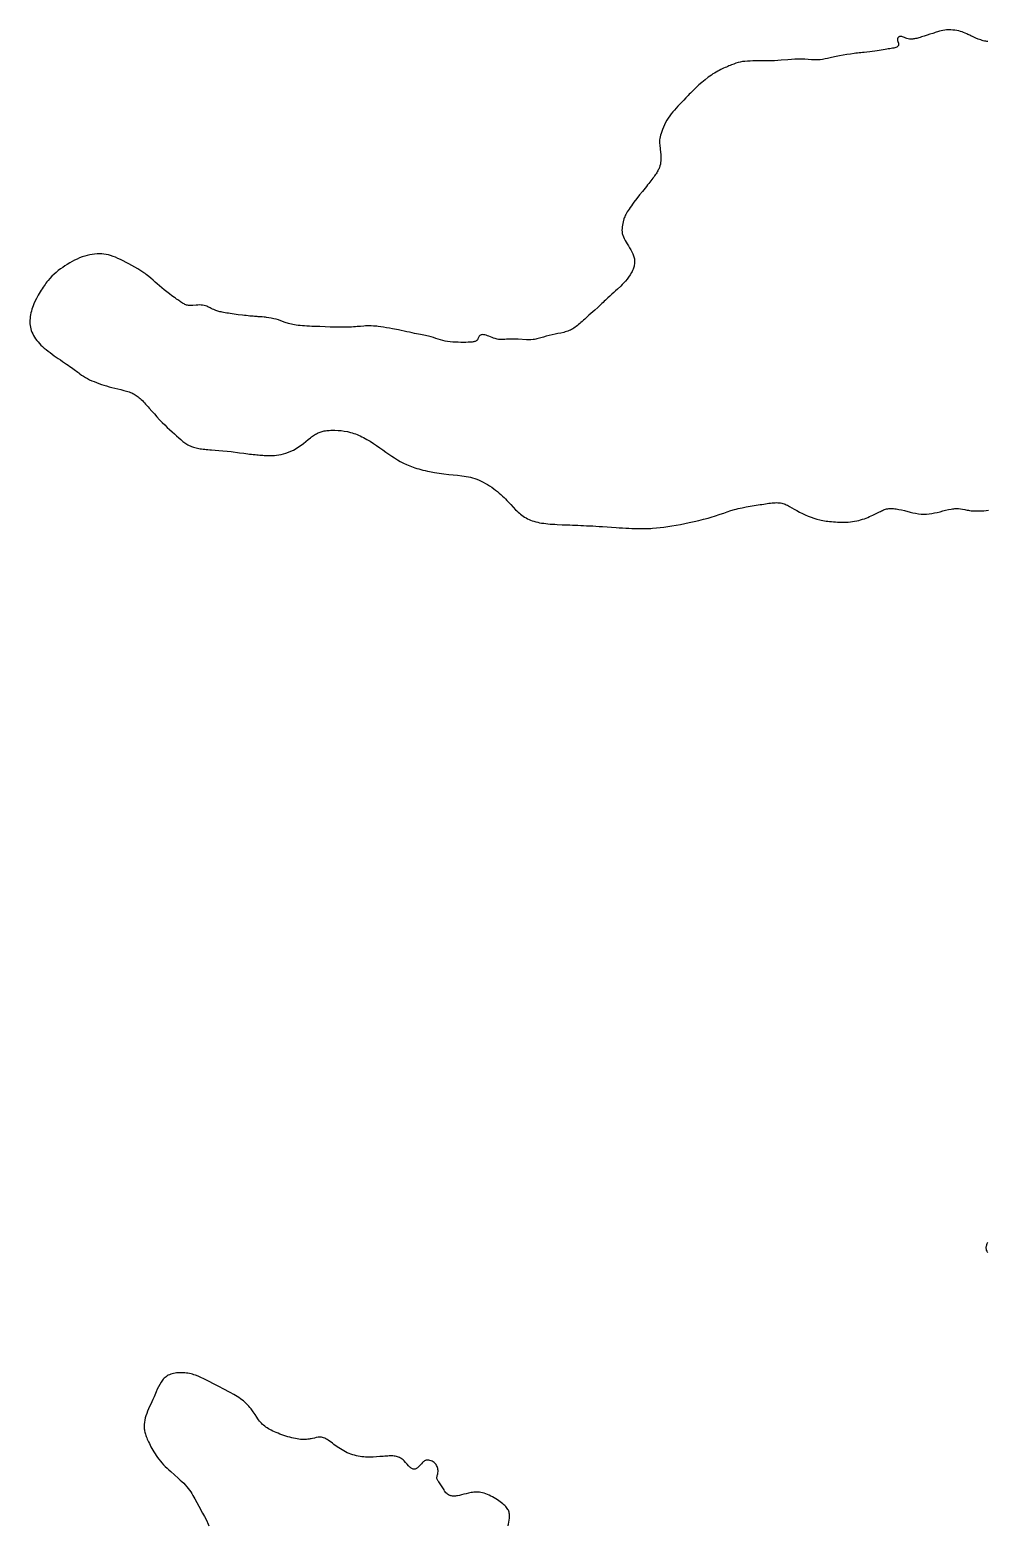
# Model space of a CAD drawing. Header units: millimetres. Extents: x -582 to 2492, y 471 to 5146.
# Drawn here: x -582 to 838, y 2808 to 5024 of the extents above; entities that cross this region are included whole.
import ezdxf

# ---------------------------------------------------------------- set-up
doc = ezdxf.new("R2010")
doc.units = ezdxf.units.MM
doc.layers.add('190', color=7, linetype='Continuous')

msp = doc.modelspace()

# ---------------------------------------------------------------- linework, layer by layer
at = {"layer": '190', "elevation": 190}
for points in [[(839.1, 5007.2), (837.5, 5007.3), (835.8, 5007.6), (834.1, 5007.9), (832.3, 5008.4), (830.5, 5008.9), (828.6, 5009.5), (824.8, 5010.9), (821.1, 5012.4), (817.4, 5014), (814, 5015.6), (812.4, 5016.4), (810.9, 5017.1), (809.4, 5017.8), (808.1, 5018.4), (805.5, 5019.6), (803.1, 5020.6), (800.8, 5021.4), (798.4, 5022.2), (795.8, 5022.8), (793, 5023.4), (790, 5023.8), (787, 5024.1), (783.9, 5024.3), (780.9, 5024.4), (777.9, 5024.3), (775.2, 5024.1), (772.5, 5023.7), (769.9, 5023.1), (767.1, 5022.4), (765.7, 5021.9), (764.2, 5021.5), (762.6, 5021), (760.9, 5020.4), (759.1, 5019.8), (757.2, 5019.2), (753.2, 5017.9), (749, 5016.5), (744.8, 5015.2), (740.8, 5013.9), (738.8, 5013.4), (736.9, 5012.8), (735.2, 5012.4), (733.5, 5011.9), (731.9, 5011.6), (730.4, 5011.3), (729, 5011.1), (727.7, 5010.9), (726.5, 5010.8), (725.3, 5010.7), (724.1, 5010.7), (723, 5010.7), (721, 5011), (719.1, 5011.5), (717.2, 5012.2), (715.5, 5013), (713.8, 5013.7), (712.3, 5014.3), (711.5, 5014.6), (710.8, 5014.7), (710.1, 5014.8), (709.4, 5014.8), (708.7, 5014.7), (708.1, 5014.5), (707.5, 5014.3), (707, 5014), (706.5, 5013.6), (706.1, 5013.1), (705.7, 5012.7), (705.4, 5012.1), (705.1, 5011.6), (704.9, 5011), (704.8, 5010.4), (704.8, 5009.8), (705, 5008.6), (705.4, 5007.3), (706.3, 5004.8), (706.6, 5003.6), (706.6, 5003.1), (706.6, 5002.5), (706.5, 5002), (706.3, 5001.5), (706.1, 5001), (705.7, 5000.5), (704.9, 4999.6), (703.8, 4998.9), (702.5, 4998.2), (701, 4997.7), (699.4, 4997.4), (697.6, 4997.1), (695.7, 4996.9), (693.6, 4996.6), (691.4, 4996.4), (689, 4996.1), (686.5, 4995.6), (683.8, 4995.1), (680.9, 4994.5), (677.9, 4993.9), (674.7, 4993.3), (671.3, 4992.7), (667.6, 4992.2), (663.8, 4991.8), (659.7, 4991.4), (655.4, 4991), (653.1, 4990.8), (650.8, 4990.6), (648.3, 4990.3), (645.9, 4990.1), (643.3, 4989.8), (640.7, 4989.4), (635.3, 4988.7), (629.8, 4987.9), (624.3, 4987), (619, 4986), (616.4, 4985.5), (614, 4985), (611.6, 4984.5), (609.4, 4984), (607.3, 4983.5), (605.2, 4983.1), (601.4, 4982.2), (597.7, 4981.4), (594, 4980.7), (590.2, 4980.3), (588.2, 4980.2), (586.2, 4980.1), (584.1, 4980.1), (581.9, 4980.1), (577.3, 4980.3), (572.6, 4980.6), (567.7, 4980.9), (562.7, 4981.1), (557.7, 4981.2), (552.7, 4981), (547.6, 4980.7), (542.6, 4980.3), (532.5, 4979.4), (527.5, 4979.1), (522.6, 4978.8), (517.7, 4978.6), (512.8, 4978.5), (508.1, 4978.5), (503.5, 4978.5), (499, 4978.4), (494.6, 4978.4), (490.4, 4978.4), (486.4, 4978.3), (482.5, 4978.1), (478.8, 4977.8), (475.2, 4977.4), (471.9, 4976.8), (468.6, 4976), (465.4, 4975), (462.1, 4973.8), (458.7, 4972.5), (457, 4971.8), (455.1, 4971), (453.3, 4970.2), (451.3, 4969.4), (449.3, 4968.5), (447.2, 4967.5), (445.1, 4966.5), (442.9, 4965.5), (440.6, 4964.3), (438.4, 4963.1), (436.1, 4961.8), (433.8, 4960.5), (431.4, 4959.1), (429.1, 4957.5), (426.7, 4955.9), (424.4, 4954.2), (419.7, 4950.6), (415, 4946.7), (410.5, 4942.8), (406.1, 4938.7), (402, 4934.8), (400, 4932.8), (398.1, 4930.9), (396.3, 4929.1), (394.5, 4927.3), (391.1, 4923.9), (388, 4920.5), (385, 4917.4), (382.2, 4914.3), (379.4, 4911.4), (376.8, 4908.5), (374.3, 4905.7), (371.8, 4902.8), (369.5, 4899.9), (367.2, 4896.9), (365.1, 4893.7), (363.1, 4890.4), (361.2, 4887), (359.5, 4883.6), (357.9, 4880.2), (356.5, 4877), (355.9, 4875.4), (355.3, 4873.9), (354.8, 4872.5), (354.3, 4871.1), (353.5, 4868.5), (352.9, 4866.1), (352.5, 4863.7), (352.3, 4861.3), (352.2, 4858.9), (352.3, 4856.4), (352.4, 4853.7), (353, 4848.3), (353.6, 4842.9), (353.9, 4840.2), (354.1, 4837.7), (354.2, 4835.2), (354.2, 4832.7), (354.1, 4830.3), (353.8, 4827.9), (353.4, 4825.5), (352.8, 4823.1), (351.9, 4820.7), (351.4, 4819.4), (350.9, 4818.1), (350.2, 4816.8), (349.5, 4815.5), (348.7, 4814.1), (347.9, 4812.6), (346.9, 4811.1), (345.8, 4809.6), (344.7, 4807.9), (343.5, 4806.3), (342.2, 4804.5), (340.8, 4802.7), (339.3, 4800.8), (337.7, 4798.8), (336.1, 4796.7), (334.4, 4794.6), (332.6, 4792.3), (330.7, 4790), (328.7, 4787.6), (326.7, 4785), (322.6, 4779.8), (318.3, 4774.4), (314.2, 4769), (312.2, 4766.3), (310.4, 4763.7), (308.6, 4761.3), (307, 4758.9), (305.5, 4756.6), (304.2, 4754.6), (303, 4752.6), (302, 4750.8), (301.2, 4749.2), (300.5, 4747.6), (299.9, 4746.1), (299.4, 4744.8), (299, 4743.4), (298.6, 4742.2), (298.1, 4739.8), (297.2, 4735), (296.8, 4732.5), (296.5, 4730), (296.4, 4727.5), (296.5, 4725), (296.7, 4723.8), (296.9, 4722.5), (297.2, 4721.3), (297.6, 4720.1), (298.5, 4717.6), (299.6, 4715.1), (301, 4712.5), (302.5, 4709.9), (304.2, 4707.2), (305.9, 4704.4), (307.7, 4701.5), (309.4, 4698.5), (311, 4695.5), (312.5, 4692.5), (313.1, 4691), (313.6, 4689.5), (314.1, 4688), (314.5, 4686.5), (314.8, 4685), (315, 4683.5), (315.1, 4682), (315.1, 4680.5), (315.1, 4679), (314.9, 4677.5), (314.7, 4675.9), (314.3, 4674.4), (313.9, 4672.8), (313.4, 4671.2), (312.8, 4669.6), (312.1, 4668), (311.3, 4666.4), (310.4, 4664.7), (308.5, 4661.4), (306.3, 4658.1), (304, 4655), (301.7, 4652.1), (299.3, 4649.4), (296.9, 4646.9), (294.5, 4644.6), (289.6, 4640.1), (287, 4637.8), (284.3, 4635.4), (281.5, 4632.8), (278.5, 4630), (275.3, 4627.1), (273.7, 4625.5), (271.9, 4623.9), (270.2, 4622.2), (268.3, 4620.5), (266.4, 4618.7), (264.5, 4616.9), (260.4, 4613.1), (256.1, 4609.2), (247.5, 4601.4), (243.3, 4597.6), (241.3, 4595.8), (239.3, 4594), (237.4, 4592.3), (235.6, 4590.7), (233.8, 4589.1), (232.1, 4587.6), (230.4, 4586.2), (228.7, 4584.9), (226.9, 4583.7), (225.2, 4582.5), (223.5, 4581.4), (221.7, 4580.4), (219.9, 4579.5), (218.1, 4578.7), (216.2, 4577.9), (214.2, 4577.3), (212.2, 4576.7), (210.1, 4576.1), (205.8, 4575.2), (201.5, 4574.3), (197.1, 4573.5), (192.7, 4572.6), (188.4, 4571.5), (184.2, 4570.4), (180.1, 4569.2), (176.1, 4568), (172.2, 4567), (170.3, 4566.5), (168.5, 4566.2), (166.7, 4565.8), (164.9, 4565.6), (161.5, 4565.3), (158.2, 4565.3), (155, 4565.3), (142.3, 4566.2), (139.2, 4566.3), (136.2, 4566.3), (133.2, 4566.3), (130.4, 4566.3), (127.7, 4566.1), (125.2, 4565.9), (122.8, 4565.7), (120.5, 4565.5), (118.2, 4565.4), (115.9, 4565.5), (113.5, 4565.7), (111.1, 4566.3), (108.6, 4567), (106.1, 4567.8), (103.7, 4568.7), (101.3, 4569.6), (99.1, 4570.4), (97, 4571.2), (95, 4571.8), (93.2, 4572.3), (91.5, 4572.7), (90, 4572.8), (88.7, 4572.7), (87.5, 4572.5), (86.4, 4572), (85.5, 4571.3), (84.8, 4570.5), (84.1, 4569.5), (83.6, 4568.5), (83.1, 4567.5), (82.6, 4566.4), (82, 4565.3), (81.3, 4564.3), (80.8, 4563.9), (80.2, 4563.4), (79.5, 4563.1), (78.7, 4562.7), (77.8, 4562.4), (76.7, 4562.2), (75.6, 4561.9), (74.3, 4561.8), (72.9, 4561.6), (71.4, 4561.5), (69.9, 4561.5), (68.2, 4561.4), (64.8, 4561.3), (61.1, 4561.3), (57.2, 4561.3), (53.3, 4561.4), (49.3, 4561.4), (45.4, 4561.6), (41.5, 4561.9), (37.6, 4562.4), (34, 4563.1), (30.5, 4563.9), (27.1, 4564.9), (20.3, 4567.1), (16.8, 4568.3), (13.2, 4569.3), (11.3, 4569.8), (9.3, 4570.3), (7.2, 4570.8), (5, 4571.3), (2.7, 4571.8), (0.3, 4572.3), (-2.3, 4572.9), (-5.1, 4573.4), (-8.1, 4574.1), (-11.4, 4574.7), (-14.8, 4575.4), (-18.5, 4576.2), (-22.4, 4577), (-26.6, 4577.9), (-30.8, 4578.8), (-35.2, 4579.7), (-44.1, 4581.5), (-48.5, 4582.3), (-52.9, 4583.1), (-57.2, 4583.8), (-61.2, 4584.4), (-65.1, 4584.9), (-67, 4585.1), (-68.8, 4585.3), (-72.2, 4585.5), (-75.3, 4585.7), (-78.3, 4585.7), (-81.1, 4585.7), (-83.7, 4585.6), (-86.3, 4585.4), (-91.3, 4585), (-96.4, 4584.6), (-99, 4584.3), (-101.8, 4584.2), (-104.8, 4584), (-107.8, 4583.9), (-111, 4583.8), (-114.4, 4583.8), (-117.8, 4583.8), (-121.3, 4583.8), (-125, 4583.9), (-128.7, 4584), (-136.3, 4584.1), (-144, 4584.4), (-151.8, 4584.6), (-159.5, 4584.8), (-163.3, 4585), (-167, 4585.1), (-170.7, 4585.3), (-174.2, 4585.6), (-177.5, 4585.8), (-180.7, 4586.1), (-183.8, 4586.4), (-186.6, 4586.8), (-189.2, 4587.2), (-191.7, 4587.6), (-193.9, 4588.1), (-196, 4588.7), (-197.9, 4589.2), (-199.7, 4589.8), (-201.5, 4590.4), (-203.1, 4591), (-209.5, 4593.4), (-212.8, 4594.5), (-216.4, 4595.5), (-220, 4596.4), (-223.7, 4597.1), (-227.3, 4597.8), (-230.8, 4598.3), (-232.4, 4598.5), (-234, 4598.7), (-237, 4599), (-240, 4599.2), (-243.1, 4599.4), (-244.8, 4599.5), (-246.6, 4599.6), (-248.6, 4599.8), (-250.6, 4600), (-252.9, 4600.1), (-255.3, 4600.4), (-258, 4600.6), (-260.7, 4600.9), (-263.6, 4601.2), (-266.6, 4601.6), (-272.7, 4602.3), (-278.7, 4603.1), (-281.7, 4603.5), (-284.5, 4604), (-287.2, 4604.4), (-289.8, 4604.8), (-292.1, 4605.2), (-294.3, 4605.6), (-296.3, 4606), (-298.2, 4606.4), (-299.9, 4606.8), (-301.5, 4607.2), (-303, 4607.7), (-304.4, 4608.1), (-305.7, 4608.5), (-306.8, 4608.9), (-309, 4609.8), (-310.9, 4610.7), (-312.7, 4611.6), (-314.4, 4612.5), (-317.6, 4614.2), (-319.4, 4614.9), (-321.3, 4615.5), (-323.3, 4616), (-325.5, 4616.4), (-327.8, 4616.6), (-330.1, 4616.8), (-332.6, 4616.7), (-335.1, 4616.6), (-340.2, 4616.2), (-342.8, 4616), (-345.4, 4616.1), (-346.6, 4616.2), (-347.9, 4616.4), (-349.2, 4616.7), (-350.4, 4617.1), (-351.7, 4617.6), (-352.9, 4618.2), (-354.2, 4618.8), (-355.5, 4619.5), (-356.8, 4620.3), (-358.2, 4621.2), (-359.5, 4622.2), (-361, 4623.2), (-362.5, 4624.3), (-364.1, 4625.4), (-365.7, 4626.6), (-367.4, 4627.8), (-371, 4630.5), (-374.8, 4633.3), (-382.5, 4639.1), (-386.2, 4642.1), (-389.6, 4645), (-392.8, 4647.9), (-395.9, 4650.7), (-399, 4653.5), (-402.1, 4656.3), (-405.4, 4659.1), (-407.1, 4660.5), (-409, 4661.9), (-410.9, 4663.3), (-412.9, 4664.6), (-417, 4667.4), (-421.4, 4670.1), (-425.8, 4672.7), (-430.3, 4675.2), (-434.7, 4677.6), (-439, 4679.9), (-443.2, 4682.1), (-447.2, 4684), (-451.1, 4685.8), (-454.8, 4687.4), (-458.4, 4688.8), (-461.9, 4690), (-465.3, 4690.9), (-468.6, 4691.6), (-471.9, 4692.1), (-475.2, 4692.4), (-478.6, 4692.5), (-482, 4692.4), (-485.6, 4692.2), (-489.2, 4691.7), (-492.9, 4691.1), (-496.7, 4690.2), (-500.4, 4689.2), (-504.2, 4687.9), (-508, 4686.4), (-511.7, 4684.8), (-515.4, 4683), (-519, 4681.1), (-522.6, 4679), (-526.2, 4676.9), (-529.6, 4674.7), (-533, 4672.5), (-536.3, 4670.1), (-539.6, 4667.6), (-542.8, 4664.9), (-545.9, 4662.2), (-548.9, 4659.2), (-551.9, 4656.1), (-554.8, 4652.8), (-556.3, 4651), (-557.8, 4649.1), (-559.2, 4647.2), (-560.7, 4645.2), (-562.1, 4643.1), (-563.6, 4640.9), (-565.1, 4638.7), (-566.5, 4636.3), (-569.4, 4631.4), (-572.1, 4626.3), (-574.6, 4621.1), (-575.7, 4618.4), (-576.8, 4615.7), (-577.8, 4613), (-578.7, 4610.3), (-579.5, 4607.6), (-580.1, 4604.9), (-580.7, 4602.2), (-581.1, 4599.5), (-581.5, 4596.8), (-581.6, 4594.1), (-581.7, 4591.5), (-581.6, 4588.9), (-581.3, 4586.3), (-580.9, 4583.7), (-580.3, 4581.2), (-579.6, 4578.7), (-578.6, 4576.2), (-577.5, 4573.8), (-576.3, 4571.4), (-574.8, 4569), (-573.2, 4566.7), (-571.5, 4564.3), (-569.5, 4562), (-567.5, 4559.7), (-565.2, 4557.4), (-562.8, 4555.2), (-560.3, 4552.9), (-557.6, 4550.6), (-554.8, 4548.3), (-551.8, 4546.1), (-545.7, 4541.6), (-539.5, 4537.3), (-536.4, 4535.2), (-533.3, 4533.1), (-530.4, 4531.2), (-527.5, 4529.2), (-524.8, 4527.4), (-522.3, 4525.7), (-519.9, 4524), (-517.8, 4522.5), (-515.8, 4521), (-514, 4519.7), (-512.3, 4518.4), (-510.7, 4517.1), (-509.2, 4516), (-507.7, 4514.9), (-505, 4512.8), (-502.3, 4511), (-499.4, 4509.2), (-496.4, 4507.6), (-493.2, 4506), (-489.8, 4504.5), (-486.4, 4503.1), (-482.8, 4501.7), (-479.2, 4500.4), (-475.6, 4499.1), (-471.8, 4497.9), (-468, 4496.7), (-464, 4495.5), (-459.9, 4494.4), (-455.7, 4493.4), (-446.9, 4491.3), (-442.5, 4490.2), (-438.3, 4489.1), (-436.2, 4488.4), (-434.2, 4487.8), (-432.3, 4487.1), (-430.5, 4486.3), (-428.8, 4485.5), (-427.1, 4484.7), (-425.5, 4483.7), (-424, 4482.7), (-422.4, 4481.7), (-420.9, 4480.5), (-419.5, 4479.3), (-418, 4478), (-416.5, 4476.6), (-414.9, 4475), (-413.3, 4473.4), (-411.7, 4471.7), (-410, 4469.9), (-408.3, 4467.9), (-406.5, 4465.9), (-404.7, 4463.9), (-401, 4459.6), (-397.1, 4455.2), (-393.3, 4450.9), (-389.4, 4446.7), (-385.5, 4442.7), (-381.7, 4439), (-378, 4435.4), (-374.4, 4432.1), (-370.9, 4428.9), (-367.4, 4425.8), (-364.2, 4422.8), (-361, 4419.9), (-357.9, 4417.2), (-354.9, 4414.6), (-351.8, 4412.3), (-350.3, 4411.3), (-348.7, 4410.3), (-347.2, 4409.4), (-345.5, 4408.6), (-343.9, 4407.8), (-342.2, 4407.1), (-340.5, 4406.5), (-338.8, 4405.9), (-337, 4405.4), (-335.1, 4404.9), (-333.2, 4404.5), (-331.2, 4404.1), (-329.1, 4403.7), (-327, 4403.4), (-324.7, 4403.1), (-322.4, 4402.9), (-320, 4402.7), (-317.6, 4402.4), (-315, 4402.2), (-312.4, 4402), (-307, 4401.6), (-301.3, 4401.2), (-295.4, 4400.7), (-289.3, 4400.1), (-283.1, 4399.4), (-270.6, 4397.8), (-264.5, 4396.9), (-258.6, 4396.2), (-255.8, 4395.8), (-253, 4395.5), (-250.4, 4395.2), (-247.8, 4394.9), (-245.3, 4394.7), (-242.9, 4394.5), (-240.6, 4394.3), (-238.3, 4394.1), (-236.1, 4394), (-234, 4393.9), (-230, 4393.7), (-226.2, 4393.6), (-222.5, 4393.6), (-219.1, 4393.8), (-215.7, 4394), (-212.3, 4394.5), (-209, 4395.1), (-205.5, 4396), (-202, 4397.1), (-198.3, 4398.4), (-194.6, 4400), (-190.8, 4401.8), (-187, 4403.9), (-183.2, 4406.3), (-179.5, 4408.9), (-175.8, 4411.6), (-172.3, 4414.5), (-168.8, 4417.3), (-165.5, 4419.9), (-163.9, 4421.1), (-162.4, 4422.3), (-160.9, 4423.3), (-159.5, 4424.3), (-158, 4425.2), (-156.7, 4426), (-155.3, 4426.7), (-153.9, 4427.3), (-151.1, 4428.4), (-149.7, 4428.9), (-148.2, 4429.3), (-146.6, 4429.7), (-145, 4430), (-143.3, 4430.3), (-141.5, 4430.5), (-139.6, 4430.7), (-137.7, 4430.9), (-135.6, 4431), (-133.5, 4431.1), (-129.2, 4431.1), (-124.7, 4430.9), (-120.2, 4430.5), (-115.5, 4429.8), (-110.8, 4429), (-106.1, 4427.8), (-103.7, 4427.2), (-101.3, 4426.4), (-98.9, 4425.6), (-96.5, 4424.7), (-94.1, 4423.7), (-91.7, 4422.7), (-89.3, 4421.5), (-86.8, 4420.3), (-81.9, 4417.6), (-77.1, 4414.7), (-72.2, 4411.6), (-67.4, 4408.4), (-62.7, 4405.1), (-58.2, 4401.9), (-53.7, 4398.8), (-49.4, 4395.7), (-45.1, 4392.8), (-40.9, 4390), (-36.6, 4387.3), (-32.3, 4384.8), (-27.8, 4382.5), (-23.2, 4380.3), (-20.9, 4379.3), (-18.4, 4378.3), (-15.9, 4377.3), (-13.3, 4376.4), (-10.6, 4375.5), (-7.8, 4374.6), (-4.9, 4373.7), (-1.9, 4372.9), (1.2, 4372.1), (4.5, 4371.4), (7.8, 4370.6), (11.2, 4369.9), (18.2, 4368.6), (25.3, 4367.4), (32.4, 4366.4), (39.4, 4365.6), (46.2, 4364.9), (52.7, 4364.3), (59.1, 4363.6), (62.3, 4363.2), (65.5, 4362.7), (68.6, 4362.1), (71.8, 4361.4), (74.9, 4360.6), (78.1, 4359.6), (81.3, 4358.5), (84.5, 4357.1), (87.7, 4355.7), (90.8, 4354.1), (94, 4352.3), (97.1, 4350.5), (100.2, 4348.5), (103.2, 4346.5), (106.2, 4344.5), (109, 4342.3), (111.8, 4340.2), (114.4, 4338), (116.9, 4335.8), (119.3, 4333.6), (121.6, 4331.5), (123.7, 4329.3), (125.8, 4327.2), (127.8, 4325.1), (131.6, 4321), (135.2, 4317), (138.7, 4313.3), (140.5, 4311.5), (142.4, 4309.8), (144.2, 4308.2), (146.1, 4306.6), (148, 4305.2), (150, 4303.7), (152, 4302.4), (154.1, 4301.2), (156.3, 4300), (158.6, 4298.9), (160.9, 4297.9), (163.4, 4296.9), (165.9, 4296.1), (168.6, 4295.4), (171.4, 4294.7), (174.3, 4294.1), (177.2, 4293.6), (180.3, 4293.2), (183.5, 4292.8), (186.7, 4292.4), (190, 4292.1), (193.4, 4291.9), (196.9, 4291.7), (200.5, 4291.5), (207.7, 4291.1), (215.2, 4290.8), (219.1, 4290.7), (223, 4290.5), (227, 4290.4), (231.1, 4290.2), (235.3, 4290), (239.5, 4289.8), (243.9, 4289.6), (248.4, 4289.4), (253, 4289.2), (257.8, 4288.9), (262.6, 4288.6), (267.6, 4288.3), (287.6, 4286.9), (292.5, 4286.6), (297.3, 4286.3), (302.1, 4286.1), (306.6, 4285.8), (311, 4285.6), (315.2, 4285.5), (319.1, 4285.3), (322.9, 4285.3), (326.4, 4285.3), (329.8, 4285.3), (333, 4285.4), (336.1, 4285.5), (339, 4285.6), (341.9, 4285.8), (347.5, 4286.3), (353.1, 4286.9), (358.7, 4287.6), (364.5, 4288.4), (370.5, 4289.3), (376.6, 4290.4), (383, 4291.5), (389.5, 4292.8), (396.3, 4294.2), (403.3, 4295.8), (410.3, 4297.4), (417.3, 4299.1), (424, 4300.9), (427.3, 4301.8), (430.4, 4302.7), (433.5, 4303.7), (436.4, 4304.6), (439.3, 4305.6), (442, 4306.5), (447.4, 4308.4), (452.6, 4310.2), (457.8, 4312), (463.1, 4313.6), (465.8, 4314.3), (468.7, 4315), (474.5, 4316.3), (480.5, 4317.4), (486.5, 4318.5), (492.5, 4319.4), (498.4, 4320.3), (501.2, 4320.8), (504, 4321.2), (506.7, 4321.6), (509.3, 4322.1), (511.9, 4322.4), (514.4, 4322.8), (516.8, 4323.1), (519.1, 4323.4), (521.4, 4323.6), (523.5, 4323.7), (525.6, 4323.8), (527.7, 4323.7), (529.6, 4323.6), (531.5, 4323.4), (533.3, 4323), (535.1, 4322.5), (536.8, 4322), (538.5, 4321.4), (540.1, 4320.7), (541.8, 4319.9), (545.1, 4318.1), (548.5, 4316.2), (552, 4314.1), (555.8, 4312), (559.8, 4309.8), (564, 4307.7), (568.2, 4305.7), (572.5, 4303.8), (576.8, 4302.1), (581, 4300.6), (585.3, 4299.3), (589.7, 4298.2), (592, 4297.7), (594.3, 4297.3), (596.7, 4296.9), (599.2, 4296.5), (601.7, 4296.2), (604.4, 4295.9), (607.2, 4295.6), (610.1, 4295.4), (613.1, 4295.2), (616.1, 4295), (619.2, 4294.9), (622.4, 4294.9), (625.6, 4294.9), (628.8, 4295), (632, 4295.1), (635.2, 4295.4), (638.4, 4295.8), (641.5, 4296.2), (644.5, 4296.8), (647.5, 4297.5), (650.4, 4298.3), (653.2, 4299.1), (656, 4300), (658.6, 4301), (661.2, 4302), (663.7, 4303.1), (666, 4304.1), (668.3, 4305.2), (670.5, 4306.2), (672.5, 4307.2), (674.5, 4308.2), (676.3, 4309.2), (678.1, 4310.1), (679.7, 4310.9), (681.3, 4311.6), (682.9, 4312.3), (684.4, 4313), (685.9, 4313.5), (687.4, 4314), (688.9, 4314.4), (690.5, 4314.7), (692, 4315), (693.7, 4315.1), (695.4, 4315.1), (697.2, 4315.1), (699, 4315), (700.9, 4314.8), (702.9, 4314.5), (706.9, 4313.8), (711.1, 4313), (715.3, 4312), (723.7, 4309.9), (727.8, 4308.9), (731.9, 4308), (736, 4307.3), (740, 4306.8), (742, 4306.7), (744, 4306.6), (746, 4306.6), (748, 4306.7), (751.9, 4307.1), (755.9, 4307.7), (759.9, 4308.5), (763.9, 4309.4), (768.1, 4310.4), (772.2, 4311.5), (776.4, 4312.5), (780.6, 4313.5), (784.6, 4314.3), (786.6, 4314.6), (788.5, 4314.8), (790.3, 4315), (792.1, 4315.1), (793.8, 4315.1), (795.4, 4315), (798.6, 4314.6), (801.6, 4314.1), (804.8, 4313.4), (806.5, 4313.1), (808.2, 4312.7), (810.1, 4312.4), (812, 4312.2), (814.1, 4311.9), (816.4, 4311.8), (818.8, 4311.7), (821.3, 4311.6), (824, 4311.6), (826.9, 4311.7), (829.9, 4311.8), (833.1, 4311.9), (836.5, 4312.2), (840.1, 4312.4)], [(838.4, 3227.5), (837.5, 3225.5), (836.8, 3223.6), (836.3, 3221.6), (836.2, 3220.6), (836.2, 3219.7), (836.2, 3218.7), (836.3, 3217.8), (836.5, 3216.9), (836.7, 3216), (837.4, 3214.3), (838.3, 3212.7)], [(127.6, 2807.3), (127.7, 2808.6), (127.9, 2809.9), (128.4, 2812.7), (129, 2815.8), (129.4, 2818.9), (129.6, 2820.4), (129.7, 2821.9), (129.7, 2823.4), (129.6, 2824.9), (129.3, 2826.3), (129, 2827.7), (128.5, 2829.1), (127.9, 2830.5), (127.2, 2831.8), (126.3, 2833.2), (125.3, 2834.5), (124.1, 2835.9), (122.8, 2837.3), (121.3, 2838.6), (119.7, 2840.1), (117.9, 2841.5), (115.9, 2843), (113.8, 2844.5), (111.6, 2846), (109.3, 2847.4), (106.9, 2848.9), (104.5, 2850.2), (102, 2851.5), (99.5, 2852.7), (97, 2853.8), (94.5, 2854.8), (92.1, 2855.6), (89.7, 2856.2), (87.3, 2856.7), (85.1, 2857.1), (82.9, 2857.3), (80.7, 2857.3), (78.6, 2857.3), (76.6, 2857.1), (74.6, 2856.9), (72.7, 2856.6), (69, 2855.9), (65.4, 2855), (61.9, 2854.1), (58.6, 2853.3), (55.5, 2852.5), (52.5, 2851.9), (51.1, 2851.7), (49.7, 2851.5), (48.4, 2851.4), (47.2, 2851.3), (46, 2851.3), (44.9, 2851.4), (43.8, 2851.6), (42.8, 2851.8), (41.8, 2852.1), (40.9, 2852.4), (39.2, 2853.2), (37.8, 2854.1), (36.5, 2855.2), (35.3, 2856.4), (34.3, 2857.7), (33.4, 2859), (32.5, 2860.5), (30.8, 2863.5), (29.8, 2865), (28.8, 2866.6), (26.7, 2869.7), (25.7, 2871.1), (24.7, 2872.4), (23.9, 2873.6), (23.2, 2874.7), (22.6, 2875.6), (22.2, 2876.5), (21.9, 2877.4), (21.8, 2878.4), (21.9, 2879.4), (22.1, 2880.6), (22.5, 2881.8), (22.9, 2883.2), (23.2, 2884.6), (23.5, 2886.1), (23.7, 2887.7), (23.7, 2889.3), (23.5, 2890.8), (23.2, 2892.4), (22.7, 2893.9), (22.2, 2895.4), (21.5, 2896.8), (20.7, 2898.1), (19.8, 2899.3), (18.8, 2900.3), (17.7, 2901.3), (16.4, 2902.2), (15, 2903.1), (13.4, 2903.8), (11.7, 2904.4), (9.9, 2904.8), (9, 2904.9), (8.1, 2904.9), (7.1, 2904.8), (6.2, 2904.6), (5.2, 2904.4), (4.3, 2904), (3.4, 2903.5), (2.5, 2902.8), (1.6, 2902.1), (0.7, 2901.3), (-1, 2899.5), (-4.4, 2895.8), (-6, 2894.1), (-6.8, 2893.4), (-7.6, 2892.8), (-8.4, 2892.3), (-9.2, 2891.9), (-10.1, 2891.6), (-10.9, 2891.4), (-11.7, 2891.3), (-12.5, 2891.4), (-13.4, 2891.5), (-14.3, 2891.8), (-15.2, 2892.3), (-16.1, 2892.9), (-17, 2893.6), (-18, 2894.4), (-19, 2895.4), (-20, 2896.5), (-22.1, 2898.9), (-24.4, 2901.4), (-26.8, 2903.8), (-28.1, 2905), (-29.4, 2906.1), (-30.7, 2907), (-32.1, 2907.9), (-33.5, 2908.6), (-35, 2909.2), (-36.5, 2909.8), (-38.1, 2910.2), (-39.7, 2910.5), (-41.4, 2910.7), (-43.2, 2910.9), (-45, 2910.9), (-47, 2910.9), (-48.9, 2910.9), (-51, 2910.8), (-53.2, 2910.7), (-55.4, 2910.5), (-57.7, 2910.3), (-62.5, 2909.9), (-67.6, 2909.4), (-72.8, 2909.1), (-78.2, 2909), (-80.9, 2909.1), (-83.7, 2909.2), (-86.4, 2909.4), (-89.2, 2909.7), (-91.9, 2910.1), (-94.7, 2910.6), (-97.4, 2911.2), (-100.1, 2911.9), (-102.8, 2912.7), (-105.5, 2913.6), (-108.2, 2914.6), (-110.9, 2915.7), (-113.5, 2917), (-116.1, 2918.3), (-118.6, 2919.8), (-121.1, 2921.4), (-126, 2924.7), (-130.7, 2928.1), (-132.9, 2929.8), (-135, 2931.4), (-137.1, 2932.9), (-139.1, 2934.2), (-141, 2935.4), (-142.8, 2936.5), (-144.4, 2937.3), (-146, 2938), (-147.5, 2938.4), (-149, 2938.8), (-150.4, 2938.9), (-151.7, 2938.9), (-153, 2938.9), (-154.3, 2938.7), (-157, 2938.2), (-159.7, 2937.5), (-162.7, 2936.8), (-164.3, 2936.4), (-165.9, 2936.1), (-167.7, 2935.9), (-169.5, 2935.6), (-171.4, 2935.5), (-173.4, 2935.4), (-175.6, 2935.3), (-177.8, 2935.4), (-180.1, 2935.5), (-182.6, 2935.8), (-185.1, 2936.1), (-187.8, 2936.6), (-190.6, 2937.2), (-193.4, 2937.9), (-196.3, 2938.6), (-199.3, 2939.5), (-205.1, 2941.4), (-210.9, 2943.4), (-213.7, 2944.5), (-216.3, 2945.6), (-218.9, 2946.7), (-221.3, 2947.8), (-223.6, 2949), (-225.8, 2950.1), (-227.8, 2951.3), (-229.7, 2952.5), (-231.6, 2953.7), (-233.3, 2955), (-235, 2956.4), (-236.6, 2957.8), (-238.1, 2959.3), (-239.6, 2960.9), (-241, 2962.6), (-242.4, 2964.3), (-243.8, 2966.2), (-245.1, 2968.2), (-247.8, 2972.3), (-250.6, 2976.5), (-253.6, 2980.7), (-255.3, 2982.8), (-257, 2984.9), (-258.8, 2986.9), (-260.7, 2988.8), (-262.7, 2990.6), (-264.9, 2992.4), (-267.1, 2994.2), (-269.4, 2995.8), (-271.8, 2997.4), (-274.3, 2999), (-279.4, 3002), (-284.6, 3004.9), (-295.1, 3010.5), (-300.3, 3013.2), (-305.4, 3015.9), (-310.3, 3018.4), (-315, 3020.9), (-319.6, 3023.2), (-323.9, 3025.3), (-328.1, 3027.3), (-332.2, 3029.1), (-336.3, 3030.7), (-338.4, 3031.4), (-340.5, 3032), (-342.7, 3032.6), (-344.9, 3033.1), (-347.2, 3033.5), (-349.6, 3033.8), (-352, 3034), (-354.4, 3034.2), (-356.9, 3034.3), (-359.3, 3034.2), (-361.7, 3034.1), (-364.1, 3033.9), (-366.4, 3033.6), (-368.6, 3033.2), (-370.8, 3032.7), (-372.8, 3032), (-374.7, 3031.3), (-376.5, 3030.5), (-378.2, 3029.5), (-379.7, 3028.4), (-381.2, 3027.3), (-382.5, 3026), (-383.8, 3024.7), (-384.9, 3023.3), (-386, 3021.8), (-387.1, 3020.3), (-389.1, 3017), (-390.9, 3013.5), (-392.7, 3009.9), (-394.4, 3006.2), (-397.6, 2998.6), (-399.2, 2994.8), (-400.8, 2991.1), (-402.5, 2987.5), (-404.1, 2984), (-405.6, 2980.6), (-407, 2977.2), (-408.3, 2973.9), (-409.5, 2970.6), (-410.5, 2967.3), (-411.2, 2964.1), (-411.8, 2960.8), (-412.1, 2957.6), (-412.2, 2954.4), (-412, 2951.2), (-411.8, 2949.6), (-411.5, 2948), (-411.2, 2946.4), (-410.7, 2944.8), (-410.3, 2943.1), (-409.7, 2941.4), (-409, 2939.6), (-408.3, 2937.7), (-407.5, 2935.8), (-406.6, 2933.8), (-405.6, 2931.7), (-404.5, 2929.5), (-403.3, 2927.1), (-402.1, 2924.7), (-400.7, 2922.2), (-399.3, 2919.6), (-397.7, 2917), (-396, 2914.3), (-394.2, 2911.6), (-392.3, 2908.8), (-390.3, 2906.1), (-388.2, 2903.4), (-385.9, 2900.6), (-383.5, 2898), (-381, 2895.3), (-378.3, 2892.7), (-375.6, 2890.2), (-372.8, 2887.7), (-361.6, 2877.8), (-358.8, 2875.3), (-356.2, 2872.9), (-353.6, 2870.4), (-351.2, 2867.9), (-349, 2865.4), (-346.9, 2862.9), (-344.9, 2860.3), (-343.1, 2857.7), (-341.4, 2855.1), (-339.8, 2852.5), (-336.8, 2847.3), (-331.2, 2836.7), (-325.5, 2826.2), (-322.7, 2821), (-319.9, 2815.6), (-317.3, 2810), (-316.1, 2807.2)]]:
    msp.add_lwpolyline(points, dxfattribs=at)

doc.saveas('drawing.dxf')
